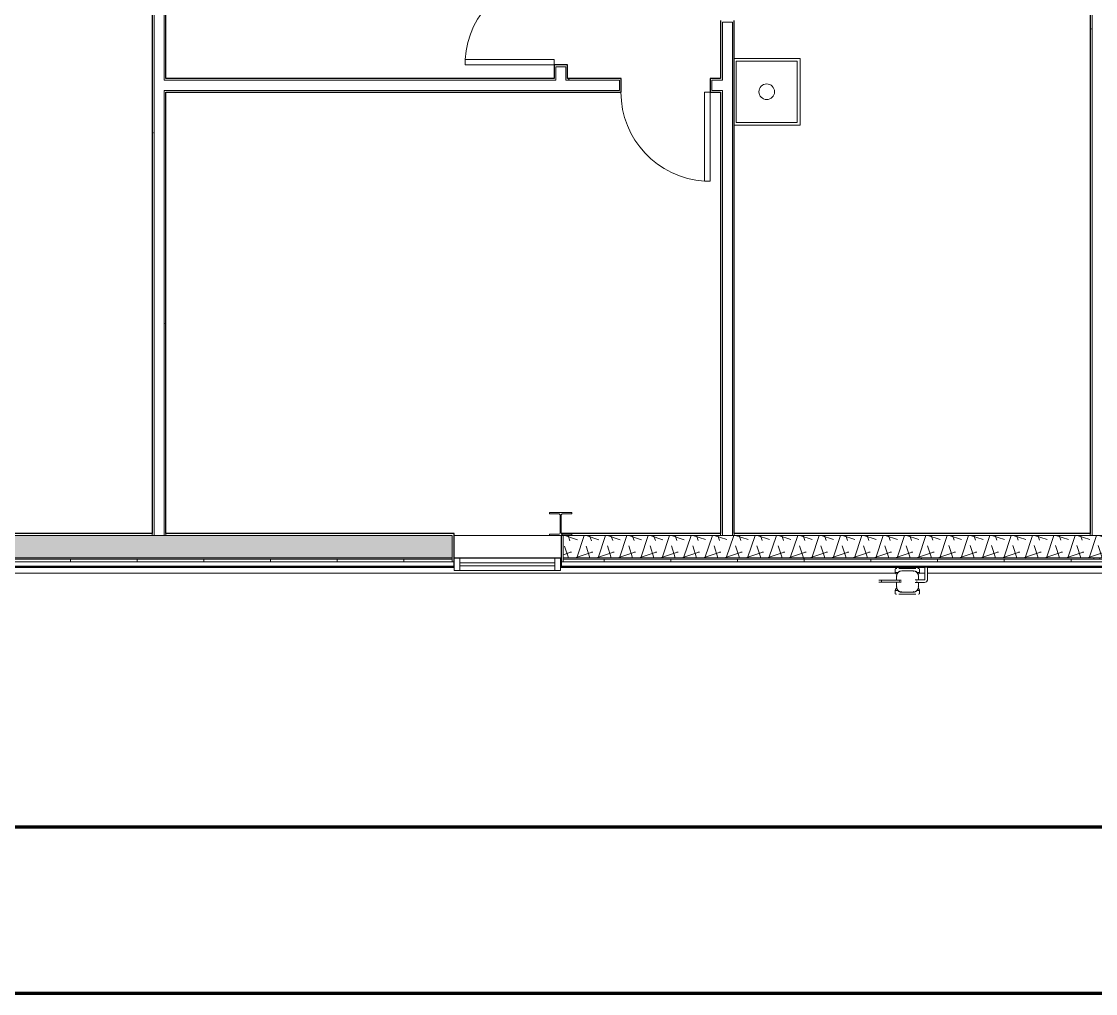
# Model space of a CAD drawing. Header units: inches. Extents: x 0 to 26364, y -23034 to 792.
# Drawn here: x 24918.4 to 25304.8, y -22952.1 to -22602.4 of the extents above; entities that cross this region are included whole.
import ezdxf

# ---------------------------------------------------------------- set-up
doc = ezdxf.new("R2010")
doc.units = ezdxf.units.IN
doc.header["$MEASUREMENT"] = 0
for name, color, linetype, lineweight in [('A-DOOR', 31, 'Continuous', 13), ('A-GLAZ-CURT', 52, 'Continuous', 13), ('A-GLAZ-CWMG', 51, 'Continuous', 13), ('A-SITE-ROAD', 130, 'Continuous', 70), ('A-SITE-SWLK', 140, 'Continuous', 70), ('A-WALL', 113, 'Continuous', 13), ('A-WALL-PATT', 111, 'Continuous', 25), ('C-TOPO', 7, 'Continuous', 13), ('I-WALL', 2, 'Continuous', 13), ('L-SITE-WALL', 31, 'Continuous', 13), ('P-SANR-FIXT', 6, 'Continuous', 13), ('S-BEAM', 12, 'Continuous', 13), ('S-COLS', 52, 'Continuous', 13)]:
    doc.layers.add(name, color=color, linetype=linetype, lineweight=lineweight)
pattern_1 = [(0, (0, 0), (61.44, 15.36), [2.534, -43.546, 2.534, -43.546, -245.76]), (0, (0, 0), (61.44, 15.36), [-92.16, 2.534, -89.626, 2.534, -43.546, -107.52]), (0, (0, 0), (61.44, 15.36), [-230.4, 2.534, -28.186, 2.534, -74.266]), (120, (23.04, 7.68), (-44.02215, 45.528601), [2.534, -43.546, 2.534, -43.546, -245.76]), (120, (23.04, 7.68), (-44.02215, 45.528601), [-92.16, 2.534, -89.626, 2.534, -43.546, -107.52]), (120, (23.04, 7.68), (-44.02215, 45.528601), [-230.4, 2.534, -28.186, 2.534, -74.266]), (240, (30.72, 38.4), (-17.41785, -60.888601), [2.534, -43.546, 2.534, -43.546, -245.76]), (240, (30.72, 38.4), (-17.41785, -60.888601), [-92.16, 2.534, -89.626, 2.534, -43.546, -107.52]), (240, (30.72, 38.4), (-17.41785, -60.888601), [-230.4, 2.534, -28.186, 2.534, -74.266])]
pattern_2 = [(161.57, (0.96, 0.96), (-7.6802237, -0.0009796), [0, -54.643, 6.067, 0]), (18.43, (-0.96, 0.96), (-7.6802237, 0.0009796), [0, -54.643, 6.067, 0]), (108.43, (0.96, 0.96), (3.8382953, -19.20136532), [18.211, -42.499]), (71.57, (-0.96, 0.96), (3.8382953, 19.20136532), [18.211, -42.499])]
pattern_3 = [(0, (0, 0), (30.72, 7.68), [2.534, -20.506, 2.534, -20.506, -122.88]), (0, (0, 0), (30.72, 7.68), [-46.08, 2.534, -43.546, 2.534, -20.506, -53.76]), (0, (0, 0), (30.72, 7.68), [-115.2, 2.534, -12.826, 2.534, -35.866]), (120, (11.52, 3.84), (-22.0110751, 22.7643004), [2.534, -20.506, 2.534, -20.506, -122.88]), (120, (11.52, 3.84), (-22.0110751, 22.7643004), [-46.08, 2.534, -43.546, 2.534, -20.506, -53.76]), (120, (11.52, 3.84), (-22.0110751, 22.7643004), [-115.2, 2.534, -12.826, 2.534, -35.866]), (240, (15.36, 19.2), (-8.7089249, -30.4443004), [2.534, -20.506, 2.534, -20.506, -122.88]), (240, (15.36, 19.2), (-8.7089249, -30.4443004), [-46.08, 2.534, -43.546, 2.534, -20.506, -53.76]), (240, (15.36, 19.2), (-8.7089249, -30.4443004), [-115.2, 2.534, -12.826, 2.534, -35.866])]
pattern_4 = [(0, (0, 0), (0, 24), []), (90, (0, 0), (-24, 1e-15), [])]

# ---------------------------------------------------------------- blocks, each defined once
blk = doc.blocks.new('Struct_Xcel_Sports Complex_rvt-1-Egress Plan')
at = {"layer": 'L-SITE-WALL', "color": 7}
for p, q in [((25074.08, -22798.8), (24243.77, -22798.8)), ((25243.42, -22798.8), (25112.27, -22798.8)), ((25797.83, -22798.8), (25244.39, -22798.8))]:
    blk.add_line(p, q, dxfattribs=at)
blk = doc.blocks.new('W-Wide Flange-Column - B2_E-V6-Egress Plan')
at = {"layer": 'S-COLS', "lineweight": 9}
h = blk.add_hatch(dxfattribs=at)
h.set_pattern_fill('FP_5', color=256, style=0, pattern_type=2)
h.set_pattern_definition([(225, (25112.39, -22783.178), (19.00703, -19.00703), []), (225, (25112.39, -22811.978), (19.00703, -19.00703), [])])
h.paths.add_polyline_path([(-4, 4.13), (-4, 3.69), (-0.84, 3.69), (-0.35, 3.49), (-0.14, 3), (-0.14, -3), (-0.35, -3.49), (-0.84, -3.69), (-4, -3.69), (-4, -4.12), (4, -4.12), (4, -3.69), (0.84, -3.69), (0.35, -3.49), (0.14, -3), (0.14, 3), (0.35, 3.49), (0.84, 3.69), (4, 3.69), (4, 4.13)], flags=0)
at = {"layer": 'S-COLS', "lineweight": 15}
for p, q in [((4, 4.13), (-4, 4.13)), ((-4, 4.13), (-4, 3.69)), ((4, 3.69), (4, 4.13)), ((-4, 3.69), (-0.84, 3.69)), ((-0.14, 3), (-0.14, -3)), ((0.14, -3), (0.14, 3)), ((0.84, 3.69), (4, 3.69)), ((-0.84, -3.69), (-4, -3.69)), ((-4, -3.69), (-4, -4.12)), ((4, -3.69), (0.84, -3.69)), ((4, -4.12), (4, -3.69)), ((-4, -4.12), (4, -4.12))]:
    blk.add_line(p, q, dxfattribs=at)
for centre, start, end in [((-0.84, 3), 0, 90), ((0.84, 3), 90, 180), ((-0.84, -3), 270, 0), ((0.84, -3), 180, 270)]:
    blk.add_arc(centre, 0.691, start, end, dxfattribs=at)
blk = doc.blocks.new('Single-Flush - 32_ x 84_-1272610-Egress Plan')
at = {"layer": 'A-DOOR'}
for p, q in [((14, -2.44), (14, -34.44)), ((16, -2.44), (14, -2.44)), ((16, -2.44), (16, -34.44)), ((16, -34.44), (14, -34.44))]:
    blk.add_line(p, q, dxfattribs=at)
at = {"layer": 'A-DOOR', "lineweight": 9}
blk.add_arc((16, -2.44), 32.07, 180, 266.4241, dxfattribs=at)
blk = doc.blocks.new('Single-Flush - 32_ x 84_-460923-Egress Plan')
at = {"layer": 'A-DOOR'}
for p, q in [((14, -2.44), (14, -34.44)), ((16, -2.44), (14, -2.44)), ((16, -2.44), (16, -34.44)), ((16, -34.44), (14, -34.44))]:
    blk.add_line(p, q, dxfattribs=at)
at = {"layer": 'A-DOOR', "lineweight": 9}
blk.add_arc((16, -2.44), 32.07, 180, 266.4241, dxfattribs=at)
blk = doc.blocks.new('Rectangular Mullion - Exterior 2_ x 4_5_-1142359-Egress Plan')
at = {"layer": 'A-GLAZ-CWMG'}
for p, q in [((-2, 1.5), (0, 1.5)), ((-2, -3), (-2, 1.5)), ((0, 1.5), (0, -3)), ((0, -3), (-2, -3))]:
    blk.add_line(p, q, dxfattribs=at)
blk = doc.blocks.new('Girt_C - 8_D-1405500-Egress Plan')
at = {"layer": 'S-BEAM'}
for p, q in [((25108.39, -22787.3), (25074.08, -22787.3)), ((25074.08, -22795.3), (25112.52, -22795.3))]:
    blk.add_line(p, q, dxfattribs=at)
blk = doc.blocks.new('System Panel - INSULATED LOW-E GLAZING _SEE ELEVATIONS FOR U-FACTOR_ SHGC_ _ LT_-827454-Egress Plan')
at = {"layer": 'A-GLAZ-CURT', "lineweight": 9}
for p, q in [((17.09375, 1.25), (-17.09375, 1.25)), ((-17.09375, 1.25), (-17.09375, 0.25)), ((-17.09375, 0.25), (17.09375, 0.25)), ((17.09375, 0.25), (17.09375, 1.25))]:
    blk.add_line(p, q, dxfattribs=at)
at = {"layer": 'A-GLAZ-CURT'}
for p, q in [((-17.09375, 0.25), (-17.09375, 1.25)), ((17.09375, 1.25), (-17.09375, 1.25)), ((-17.09375, 0.25), (17.09375, 0.25)), ((17.09375, 1.25), (17.09375, 0.25))]:
    blk.add_line(p, q, dxfattribs=at)
blk = doc.blocks.new('Rectangular Mullion - Exterior 2_ x 4_5_-1060760-Egress Plan')
at = {"layer": 'A-GLAZ-CWMG'}
for p, q in [((25834.02, -22795.43), (25799.83, -22795.43)), ((25834.02, -22799.93), (25799.83, -22799.93))]:
    blk.add_line(p, q, dxfattribs=at)
blk = doc.blocks.new('Rectangular Mullion - Exterior 2_ x 4_5_-827470-Egress Plan')
at = {"layer": 'A-GLAZ-CWMG'}
for p, q in [((-1, 1.5), (1, 1.5)), ((-1, -3), (-1, 1.5)), ((1, 1.5), (1, -3)), ((1, -3), (-1, -3))]:
    blk.add_line(p, q, dxfattribs=at)
blk = doc.blocks.new('gas_meter-250_cfh_2214 - gas_meter-250_cfh_2214-V81-Egress Plan')
at = {"layer": 'P-SANR-FIXT'}
for p, q in [((-4.4, 4.34), (-4.4, 3.16)), ((-3.79, 4.61), (-4.13, 4.61)), ((3.06, 4.61), (-3.06, 4.61)), ((4.13, 4.61), (3.79, 4.61)), ((4.4, 3.16), (4.4, 4.34)), ((6.26, 5.12), (6.26, 0.61)), ((7.26, 0.61), (7.26, 5.12)), ((-2.99, 0.37), (-9.24, 0.37)), ((-4.4, 3.16), (-4.06, 3.16)), ((-4.06, 3.16), (-3.31, 3.16)), ((-3.96, 1.77), (-3.96, 0.36)), ((-3.96, 1.77), (-3.96, 0.36)), ((-3.75, 2.86), (-3.75, 2.59)), ((-3.75, 1.98), (-3.75, 1.77)), ((2.04, 3.77), (-1.96, 3.77)), ((3.4, 3.16), (3.86, 3.16)), ((6.15, 0.5), (3.51, 0.5)), ((3.91, 3.16), (4.06, 3.16)), ((4.04, 0.48), (4.04, 1.77)), ((4.04, 0.48), (4.04, 1.77)), ((4.06, 3.16), (4.4, 3.16)), ((-9.24, 0), (-9.47, 0)), ((-9.24, -0.38), (-2.99, -0.38)), ((-4.4, -3.34), (-4.4, -4.57)), ((-4.06, -3.34), (-4.4, -3.34)), ((-3.33, -3.34), (-4.06, -3.34)), ((-3.96, -0.36), (-3.96, -1.98)), ((-3.96, -0.36), (-3.96, -1.98)), ((-3.75, -1.98), (-3.75, -2.1)), ((-3.75, -2.75), (-3.75, -2.92)), ((-2.81, 0), (-2.99, 0)), ((-2.49, -3.98), (-2.72, -3.75)), ((-2.27, 0), (-2.4, 0)), ((2.04, -3.75), (2.22, -3.75)), ((2.74, -3.79), (2.55, -3.98)), ((3.25, 0), (3.51, 0)), ((3.86, -3.34), (3.42, -3.34)), ((3.51, -0.5), (6.15, -0.5)), ((4.06, -3.34), (3.91, -3.34)), ((4.04, -1.98), (4.04, -0.47)), ((4.04, -1.98), (4.04, -0.47)), ((4.4, -3.34), (4.06, -3.34)), ((4.4, -4.57), (4.4, -3.34)), ((-4.28, -4.69), (-3.94, -4.69)), ((-3.06, -4.69), (3.06, -4.69)), ((-1.97, -3.98), (-2.49, -3.98)), ((-2.49, -3.98), (-1.97, -3.98)), ((-1.96, -3.98), (2.04, -3.98)), ((2.04, -3.98), (2.55, -3.98)), ((2.55, -3.98), (2.04, -3.98)), ((3.94, -4.69), (4.28, -4.69))]:
    blk.add_line(p, q, dxfattribs=at)
at = {"layer": 'P-SANR-FIXT', "flags": 128}
for points in [[(-4.4, 4.34), (-4.28, 4.57), (-4.13, 4.61)], [(4.13, 4.61), (4.36, 4.48), (4.4, 4.34)], [(-9.24, 0.37), (-9.89, 0.37), (-10.22, 0.37), (-10.24, 0.37)], [(-3.88, 2.47), (-4.12, 2.61), (-4.4, 3.16)], [(-1.96, 3.77), (-2.92, 3.52), (-3.64, 2.85), (-3.95, 1.9), (-3.96, 1.77)], [(-2.24, 0.37), (-2.47, 0.37), (-2.99, 0.37)], [(4.04, 1.77), (3.8, 2.73), (3.12, 3.46), (2.18, 3.77), (2.04, 3.77)], [(3.51, 0.5), (2.97, 0.5), (2.76, 0.5)], [(4.4, 3.16), (3.97, 2.46), (3.86, 2.41)], [(6.26, 0.61), (6.21, 0.52), (6.15, 0.5)], [(6.15, -0.5), (6.85, -0.26), (7.24, 0.36), (7.26, 0.61)], [(-10.24, -0.38), (-10, -0.38), (-9.39, -0.38), (-9.24, -0.38)], [(-4.4, -3.34), (-4.16, -2.65), (-3.9, -2.5)], [(-3.96, -1.98), (-3.71, -2.94), (-3.03, -3.67), (-2.09, -3.98), (-1.96, -3.98)], [(-2.99, -0.38), (-2.44, -0.38), (-2.24, -0.38)], [(2.04, -3.98), (3.01, -3.73), (3.73, -3.06), (4.04, -2.11), (4.04, -1.98)], [(2.76, -0.5), (3, -0.5), (3.51, -0.5)], [(3.92, -2.5), (4.11, -2.6), (4.4, -3.27), (4.4, -3.34)]]:
    blk.add_lwpolyline(points, dxfattribs=at)
at = {"layer": 'P-SANR-FIXT'}
for centre, radius, start, end in [((-1.96, 1.77), 2, 90, 180), ((-1.96, 1.77), 1.84, 171.362, 180), ((2.04, 1.77), 2, 360, 90), ((2.04, 1.77), 1.84, 81.362, 90), ((-1.96, -1.98), 2, 180, 270), ((-1.96, -1.98), 1.84, 261.362, 270), ((2.04, -1.98), 2, 270, 360), ((2.04, -1.98), 1.84, 353.9646, 0)]:
    blk.add_arc(centre, radius, start, end, dxfattribs=at)
blk = doc.blocks.new('Basin_Mop_Service-24x24-Zurn-Z1996-24 - 24 x 24 x 10-1384526-Egress Plan')
at = {"layer": 'P-SANR-FIXT'}
for p, q in [((-11.69, 12), (12, 12)), ((12, 12), (12, -12)), ((-11, -11), (-11, 11)), ((-11, 11), (11, 11)), ((11, 11), (11, -11)), ((11, -11), (-11, -11)), ((12, -12), (-11.69, -12))]:
    blk.add_line(p, q, dxfattribs=at)
blk.add_circle((0, 0), 2.81, dxfattribs=at)

msp = doc.modelspace()

# ---------------------------------------------------------------- hatches: boundary and pattern name
at = {"layer": 'A-WALL-PATT', "lineweight": 9}
h = msp.add_hatch(dxfattribs=at)
h.set_pattern_fill('FP_10', color=256, style=0, pattern_type=2)
h.set_pattern_definition(pattern_1)
h.paths.add_polyline_path([(24966.08, -22787.3), (24966.08, -22370.18), (24969.7, -22370.18), (24969.7, -22369.55), (24965.45, -22369.55), (24965.45, -22787.3)], flags=0)
h = msp.add_hatch(dxfattribs=at)
h.set_pattern_fill('FP_10', color=256, style=0, pattern_type=2)
h.set_pattern_definition(pattern_1)
h.paths.add_polyline_path([(24969.7, -22787.3), (24970.33, -22787.3), (24970.33, -22627.18), (24969.7, -22627.18), (24969.7, -22786.55)], flags=0)
h.paths.add_polyline_path([(24970.33, -22623.55), (24970.33, -22495.18), (24969.7, -22495.18), (24969.7, -22623.55)], flags=0)
h.paths.add_polyline_path([(24970.33, -22491.55), (24970.33, -22369.55), (24969.7, -22369.55), (24969.7, -22491.55)], flags=0)
h = msp.add_hatch(dxfattribs=at)
h.set_pattern_fill('FP_10', color=256, style=0, pattern_type=2)
h.set_pattern_definition(pattern_1)
h.paths.add_polyline_path([(25114.89, -22622.93), (25114.89, -22618.05), (25112.45, -22618.05), (25112.45, -22618.68), (25114.27, -22618.68), (25114.27, -22622.93)], flags=0)
h.paths.add_polyline_path([(25114.89, -22586.05), (25114.89, -22488.05), (25112.45, -22488.05), (25112.45, -22488.68), (25114.27, -22488.68), (25114.27, -22585.43), (25112.45, -22585.43), (25112.45, -22586.05)], flags=0)
h.paths.add_polyline_path([(25114.89, -22456.05), (25114.89, -22369.55), (25110.64, -22369.55), (25110.64, -22370.18), (25114.27, -22370.18), (25114.27, -22455.43), (25112.45, -22455.43), (25112.45, -22456.05)], flags=0)
h = msp.add_hatch(dxfattribs=at)
h.set_pattern_fill('FP_10', color=256, style=0, pattern_type=2)
h.set_pattern_definition(pattern_1)
h.paths.add_polyline_path([(25170.58, -22787.3), (25170.58, -22627.18), (25169.95, -22627.18), (25169.95, -22787.3)], flags=0)
h.paths.add_polyline_path([(25170.58, -22623.55), (25170.58, -22602.68), (25172.39, -22602.68), (25172.39, -22602.05), (25169.95, -22602.05), (25169.95, -22623.55)], flags=0)
h.paths.add_polyline_path([(25170.81, -22566.05), (25172.39, -22566.05), (25172.39, -22565.43), (25170.58, -22565.43), (25170.58, -22553.68), (25172.39, -22553.68), (25172.39, -22553.05), (25169.95, -22553.05), (25169.95, -22566.05)], flags=0)
h.paths.add_polyline_path([(25172.39, -22517.05), (25172.39, -22516.43), (25170.58, -22516.43), (25170.58, -22405.68), (25172.39, -22405.68), (25172.39, -22405.05), (25169.95, -22405.05), (25169.95, -22517.05), (25170.81, -22517.05)], flags=0)
h.paths.add_polyline_path([(25169.95, -22373.05), (25172.39, -22373.05), (25172.39, -22372.43), (25170.58, -22372.43), (25170.58, -22369.55), (25169.95, -22369.55)], flags=0)
h = msp.add_hatch(dxfattribs=at)
h.set_pattern_fill('FP_10', color=256, style=0, pattern_type=2)
h.set_pattern_definition(pattern_1)
h.paths.add_polyline_path([(25174.2, -22787.3), (25174.83, -22787.3), (25174.83, -22602.05), (25172.39, -22602.05), (25172.39, -22602.68), (25174.2, -22602.68), (25174.2, -22786.55)], flags=0)
h.paths.add_polyline_path([(25174.83, -22566.05), (25174.83, -22561.18), (25174.2, -22561.18), (25174.2, -22565.43), (25172.39, -22565.43), (25172.39, -22566.05)], flags=0)
h.paths.add_polyline_path([(25174.2, -22557.55), (25174.83, -22557.55), (25174.83, -22553.05), (25172.39, -22553.05), (25172.39, -22553.68), (25174.2, -22553.68)], flags=0)
h.paths.add_polyline_path([(25172.39, -22517.05), (25174.83, -22517.05), (25174.83, -22405.05), (25172.39, -22405.05), (25172.39, -22405.68), (25174.2, -22405.68), (25174.2, -22516.43), (25172.39, -22516.43)], flags=0)
h.paths.add_polyline_path([(25172.39, -22373.05), (25174.83, -22373.05), (25174.83, -22369.55), (25170.58, -22369.55), (25170.58, -22370.18), (25174.2, -22370.18), (25174.2, -22372.43), (25172.39, -22372.43)], flags=0)
h = msp.add_hatch(dxfattribs=at)
h.set_pattern_fill('FP_10', color=256, style=0, pattern_type=2)
h.set_pattern_definition(pattern_1)
h.paths.add_polyline_path([(25302.95, -22787.3), (25303.58, -22787.3), (25303.58, -22561.18), (25302.95, -22561.18), (25302.95, -22786.55)], flags=0)
h.paths.add_polyline_path([(25302.95, -22557.55), (25303.58, -22557.55), (25303.58, -22369.55), (25302.95, -22369.55), (25302.95, -22556.93)], flags=0)
h = msp.add_hatch(dxfattribs=at)
h.set_pattern_fill('FP_10', color=256, style=0, pattern_type=2)
h.set_pattern_definition(pattern_1)
h.paths.add_polyline_path([(25166.14, -22625.37), (25166.77, -22625.37), (25166.77, -22623.55), (25169.95, -22623.55), (25169.95, -22622.93), (25166.14, -22622.93)], flags=0)
h.paths.add_polyline_path([(25133.52, -22625.37), (25134.14, -22625.37), (25134.14, -22622.93), (25114.27, -22622.93), (25114.27, -22623.55), (25133.52, -22623.55)], flags=0)
h.paths.add_polyline_path([(24970.33, -22623.55), (25110.64, -22623.55), (25110.64, -22622.93), (24970.33, -22622.93)], flags=0)
h = msp.add_hatch(dxfattribs=at)
h.set_pattern_fill('FP_11', color=256, style=0, pattern_type=2)
h.set_pattern_definition(pattern_2)
h.paths.add_polyline_path([(24258.4, -22795.3), (25073.33, -22795.3), (25073.33, -22787.3), (24244.77, -22787.3), (24244.77, -22795.3)], flags=0)
h = msp.add_hatch(dxfattribs=at)
h.set_pattern_fill('FP_11', color=256, style=0, pattern_type=2)
h.set_pattern_definition(pattern_2)
h.paths.add_polyline_path([(25118.18, -22795.3), (25347.77, -22795.3), (25347.77, -22787.3), (25113.27, -22787.3), (25113.27, -22795.3)], flags=0)
h = msp.add_hatch(dxfattribs=at)
h.set_pattern_fill('FP_13', color=256, style=0, pattern_type=2)
h.set_pattern_definition(pattern_3)
h.paths.add_polyline_path([(24244.77, -22795.8), (25073.33, -22795.8), (25073.33, -22795.3), (24244.77, -22795.3)], flags=0)
h = msp.add_hatch(dxfattribs=at)
h.set_pattern_fill('FP_14', color=256, style=0, pattern_type=2)
h.set_pattern_definition(pattern_4)
h.paths.add_polyline_path([(24244.77, -22796.8), (25073.33, -22796.8), (25073.33, -22795.8), (24244.77, -22795.8)], flags=0)
h = msp.add_hatch(dxfattribs=at)
h.set_pattern_fill('FP_13', color=256, style=0, pattern_type=2)
h.set_pattern_definition(pattern_3)
h.paths.add_polyline_path([(25346.28, -22795.8), (25347.77, -22795.8), (25347.77, -22795.3), (25113.27, -22795.3), (25113.27, -22795.8), (25328.73, -22795.8)], flags=0)
h = msp.add_hatch(dxfattribs=at)
h.set_pattern_fill('FP_14', color=256, style=0, pattern_type=2)
h.set_pattern_definition(pattern_4)
h.paths.add_polyline_path([(25346.28, -22796.8), (25347.77, -22796.8), (25347.77, -22795.8), (25113.27, -22795.8), (25113.27, -22796.8), (25328.73, -22796.8)], flags=0)

# ---------------------------------------------------------------- linework, layer by layer
at = {"layer": 'A-SITE-ROAD'}
msp.add_line((26158.89, -22952.07), (23703.9, -22952.07), dxfattribs=at)
at = {"layer": 'A-SITE-SWLK'}
msp.add_line((24244.02, -22892.07), (25981.02, -22892.07), dxfattribs=at)
at = {"layer": 'A-WALL', "lineweight": 9}
for p, q in [((24966.08, -22370.18), (24966.08, -22787.3)), ((24969.7, -22495.18), (24969.7, -22623.55)), ((25303.58, -22561.18), (25303.58, -22787.3)), ((25174.2, -22602.68), (25170.58, -22602.68)), ((25170.58, -22602.68), (25170.58, -22623.55)), ((25174.2, -22787.3), (25174.2, -22602.68)), ((25114.27, -22618.68), (25110.64, -22618.68)), ((25110.64, -22618.68), (25110.64, -22623.55)), ((25114.27, -22623.55), (25114.27, -22618.68)), ((25110.64, -22623.55), (24969.7, -22623.55)), ((25133.52, -22623.55), (25114.27, -22623.55)), ((25133.52, -22627.18), (25133.52, -22623.55)), ((25166.77, -22623.55), (25166.77, -22627.18)), ((25170.58, -22623.55), (25166.77, -22623.55)), ((24969.7, -22627.18), (24969.7, -22787.3)), ((24969.7, -22627.18), (25133.52, -22627.18)), ((25166.77, -22627.18), (25170.58, -22627.18)), ((25170.58, -22627.18), (25170.58, -22787.3)), ((25073.33, -22787.3), (24826.89, -22787.3)), ((24965.45, -22786.55), (24965.45, -22787.3)), ((24970.33, -22786.55), (24970.33, -22787.3)), ((25073.33, -22796.8), (25073.33, -22787.3)), ((25113.27, -22787.3), (25113.27, -22796.8)), ((25347.77, -22787.3), (25116.39, -22787.3)), ((25169.95, -22786.55), (25169.95, -22787.3)), ((25174.83, -22786.55), (25174.83, -22787.3)), ((25302.95, -22786.55), (25302.95, -22787.3)), ((25073.33, -22795.3), (24244.77, -22795.3)), ((25073.33, -22795.8), (24244.77, -22795.8)), ((25347.77, -22795.3), (25113.27, -22795.3)), ((25347.77, -22795.8), (25113.27, -22795.8)), ((25074.08, -22796.8), (24244.02, -22796.8)), ((25074.08, -22798.3), (24244.02, -22798.3)), ((25348.52, -22796.8), (25112.52, -22796.8)), ((25348.52, -22798.3), (25112.52, -22798.3))]:
    msp.add_line(p, q, dxfattribs=at)
at = {"layer": 'A-WALL', "lineweight": 25}
for p, q in [((24965.45, -22786.55), (24823.19, -22786.55)), ((25074.08, -22786.55), (24970.33, -22786.55)), ((25074.08, -22798.62), (25074.08, -22786.55)), ((25112.52, -22787.3), (25112.52, -22798.62)), ((25169.95, -22786.55), (25112.69, -22786.55)), ((25302.95, -22786.55), (25174.83, -22786.55)), ((24244.02, -22798.62), (25074.08, -22798.62)), ((25112.52, -22798.62), (25348.52, -22798.62))]:
    msp.add_line(p, q, dxfattribs=at)
at = {"layer": 'C-TOPO'}
for p, q in [((24244.02, -22892.07), (25981.02, -22892.07)), ((25981.02, -22892.07), (24244.02, -22892.07)), ((26363.97, -22952.07), (23703.9, -22952.07)), ((26284.89, -22952.07), (23703.9, -22952.07))]:
    msp.add_line(p, q, dxfattribs=at)
at = {"layer": 'I-WALL', "lineweight": 25}
for p, q in [((24965.45, -22369.55), (24965.45, -22786.55)), ((24970.33, -22622.93), (24970.33, -22495.8)), ((25302.95, -22561.8), (25302.95, -22786.55)), ((25169.95, -22602.05), (25169.95, -22622.93)), ((25174.83, -22786.55), (25174.83, -22602.05)), ((25114.89, -22618.05), (25110.02, -22618.05)), ((25110.02, -22618.05), (25110.02, -22622.93)), ((25114.89, -22622.93), (25114.89, -22618.05)), ((25110.02, -22622.93), (24970.33, -22622.93)), ((25134.14, -22622.93), (25114.89, -22622.93)), ((25134.14, -22627.8), (25134.14, -22622.93)), ((25169.95, -22622.93), (25166.14, -22622.93)), ((25166.14, -22622.93), (25166.14, -22627.8)), ((24970.33, -22786.55), (24970.33, -22627.8)), ((24970.33, -22627.8), (25134.14, -22627.8)), ((25166.14, -22627.8), (25169.95, -22627.8)), ((25169.95, -22627.8), (25169.95, -22786.55))]:
    msp.add_line(p, q, dxfattribs=at)
at = {"layer": 'L-SITE-WALL'}
for p, q in [((24243.77, -22798.8), (25074.08, -22798.8)), ((25112.27, -22798.8), (25243.42, -22798.8)), ((25244.39, -22798.8), (25797.83, -22798.8)), ((25232.82, -22800.8), (22652.39, -22800.8)), ((25243.44, -22800.8), (25241.46, -22800.8)), ((26286.89, -22800.8), (25244.39, -22800.8))]:
    msp.add_line(p, q, dxfattribs=at)

# ---------------------------------------------------------------- block references
at = {"lineweight": 5}
msp.add_blockref('Struct_Xcel_Sports Complex_rvt-1-Egress Plan', (0, 0), dxfattribs=at)
at = {"layer": 'A-DOOR', "rotation": 270}
msp.add_blockref('Single-Flush - 32_ x 84_-460923-Egress Plan', (25112.45, -22602.05), dxfattribs=at)
at = {"layer": 'A-DOOR'}
msp.add_blockref('Single-Flush - 32_ x 84_-1272610-Egress Plan', (25150.14, -22625.37), dxfattribs=at)
at = {"layer": 'A-GLAZ-CURT'}
msp.add_blockref('System Panel - INSULATED LOW-E GLAZING _SEE ELEVATIONS FOR U-FACTOR_ SHGC_ _ LT_-827454-Egress Plan', (25093.17, -22798.43), dxfattribs=at)
at = {"layer": 'A-GLAZ-CWMG', "extrusion": (0, 0, -1), "rotation": 180}
for name, p in [('Rectangular Mullion - Exterior 2_ x 4_5_-827470-Egress Plan', (-25075.08, -22798.43)), ('Rectangular Mullion - Exterior 2_ x 4_5_-1142359-Egress Plan', (-25112.27, -22798.43))]:
    msp.add_blockref(name, p, dxfattribs=at)
at = {"layer": 'A-GLAZ-CWMG'}
msp.add_blockref('Rectangular Mullion - Exterior 2_ x 4_5_-1060760-Egress Plan', (-723.75, 0), dxfattribs=at)
at = {"layer": 'P-SANR-FIXT'}
for name, p in [('Basin_Mop_Service-24x24-Zurn-Z1996-24 - 24 x 24 x 10-1384526-Egress Plan', (25186.52, -22627.68)), ('gas_meter-250_cfh_2214 - gas_meter-250_cfh_2214-V81-Egress Plan', (25237.14, -22803.74))]:
    msp.add_blockref(name, p, dxfattribs=at)
at = {"layer": 'S-BEAM'}
msp.add_blockref('Girt_C - 8_D-1405500-Egress Plan', (0, 0), dxfattribs=at)
at = {"layer": 'S-COLS', "rotation": 180}
msp.add_blockref('W-Wide Flange-Column - B2_E-V6-Egress Plan', (25112.39, -22783.18), dxfattribs=at)

doc.saveas('drawing.dxf')
